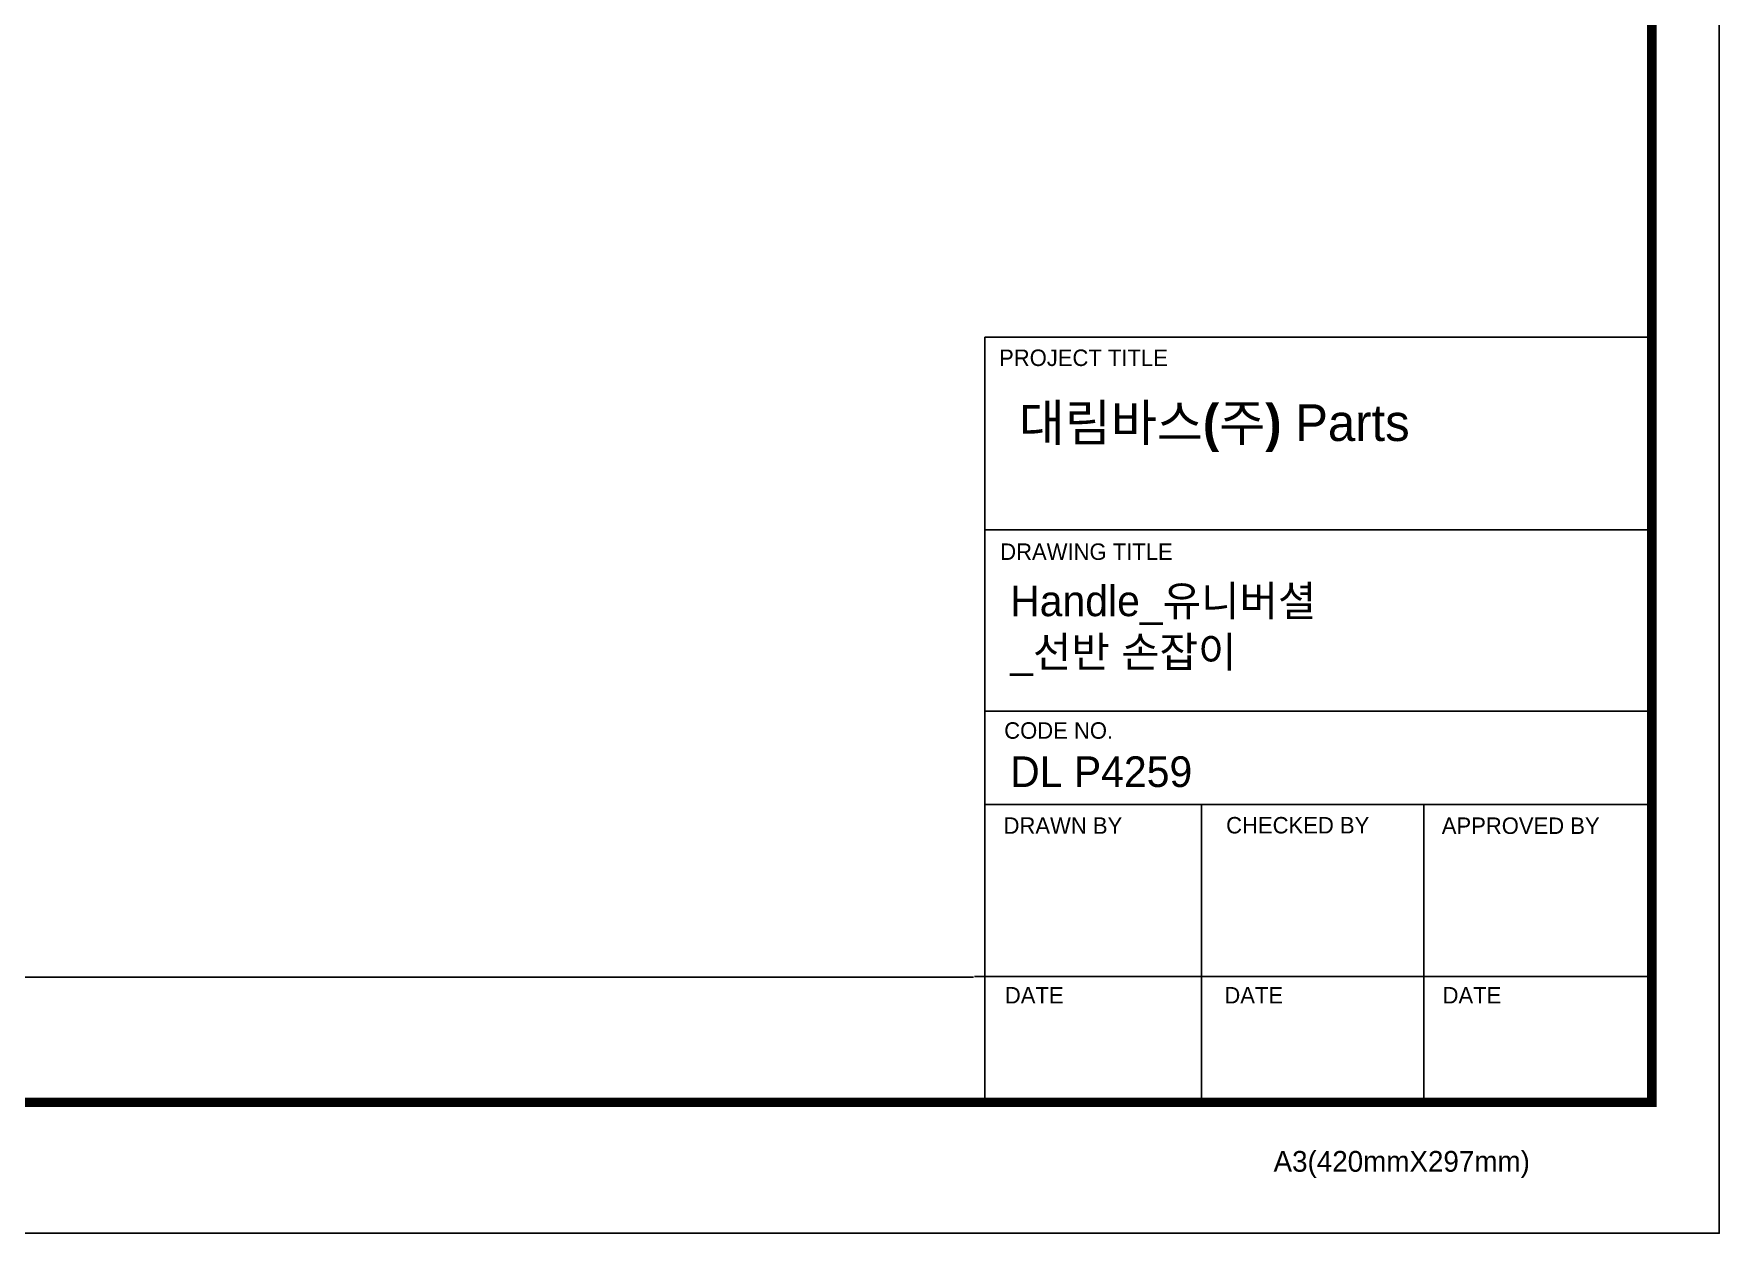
# Model space of a CAD drawing. Extents: x 0 to 2604, y 0 to 1908.
# Drawn here: x 1552 to 2604, y 0 to 749 of the extents above; entities that cross this region are included whole.
import ezdxf

# ---------------------------------------------------------------- set-up
doc = ezdxf.new("R2010")
doc.units = 0
doc.header["$LTSCALE"] = 10
doc.header["$MEASUREMENT"] = 0
doc.layers.get('0').update_dxf_attribs({"linetype": 'CONTINUOUS'})
doc.styles.add('Daelim Dimension', font='')
doc.styles.get('Daelim Dimension').set_extended_font_data('나눔고딕')

msp = doc.modelspace()

# ---------------------------------------------------------------- linework, layer by layer
at = {"color": 5, "ltscale": 40}
for p, q in [((2561.9, 559.3), (2145.7, 559.3)), ((2561.9, 439), (2145.7, 439)), ((2561.9, 439), (2145.7, 439)), ((2561.9, 325.9), (2145.7, 325.9)), ((2561.9, 325.9), (2145.7, 325.9)), ((2561.9, 267.5), (2145.7, 267.5)), ((2561.9, 267.5), (2145.7, 267.5)), ((2280.9, 267.5), (2280.9, 81.7)), ((2419.6, 267.5), (2419.6, 81.7)), ((2561.9, 160.2), (2139.1, 160.2)), ((2561.9, 160.2), (2148.9, 160.2)), ((2561.9, 81.7), (2205.2, 81.7))]:
    msp.add_line(p, q, dxfattribs=at)
at = {"color": 5, "ltscale": 0.5}
msp.add_line((2145.7, 559.3), (2145.7, 79.2), dxfattribs=at)
at = {"color": 5}
msp.add_line((41.9, 159.9), (2138.6, 159.9), dxfattribs=at)
at = {"ltscale": 0.5}
msp.add_lwpolyline([(0, 0), (2604, 0), (2604, 1908), (0, 1908)], close=True, dxfattribs=at)
at = {"color": 5, "linetype": 'ByBlock', "lineweight": 200, "const_width": 6}
msp.add_lwpolyline([(41.9, 81.7), (2561.9, 81.7), (2561.9, 1863.7), (41.9, 1863.7)], close=True, dxfattribs=at)

# ---------------------------------------------------------------- texts
at = {"color": 5, "ltscale": 40, "style": 'Daelim Dimension'}
for s, height, p in [('PROJECT TITLE', 10.276, (2154.5, 541.2)), ('DRAWING TITLE', 10.276, (2155.2, 420.2)), ('CODE NO.', 10.28, (2157.7, 308.6)), ('DRAWN BY', 10.28, (2157.3, 249.3)), ('CHECKED BY', 10.28, (2296.2, 249.5)), ('APPROVED BY', 10.276, (2430.8, 249.2)), ('DATE', 10.28, (2158.1, 143.4)), ('DATE', 10.28, (2295.1, 143.4)), ('DATE', 10.28, (2431.3, 143.4)), ('A3(420mmX297mm)', 12.969, (2325.8, 38.4))]:
    msp.add_text(s, height=height, dxfattribs=at).set_placement(p)
at = {"attachment_point": 1, "style": 'Daelim Dimension'}
for s, insert, char_height, width in [('{\\fPretendard Variable SemiBold|b0|i0|c129|p2;\\C7;대림바스(주)\\f나눔고딕|b0|i0|c129|p50; }Parts', (2166.8, 517.3), 22.891, 367.915), ('Handle_유니버셜\\P_선반 손잡이', (2161.4, 404.2), 19.11, 445.144), ('DL P4259', (2161.4, 297.6), 19.11, 321.602)]:
    msp.add_mtext(s, dxfattribs=dict(at, insert=insert, char_height=char_height, width=width))

doc.saveas('drawing.dxf')
